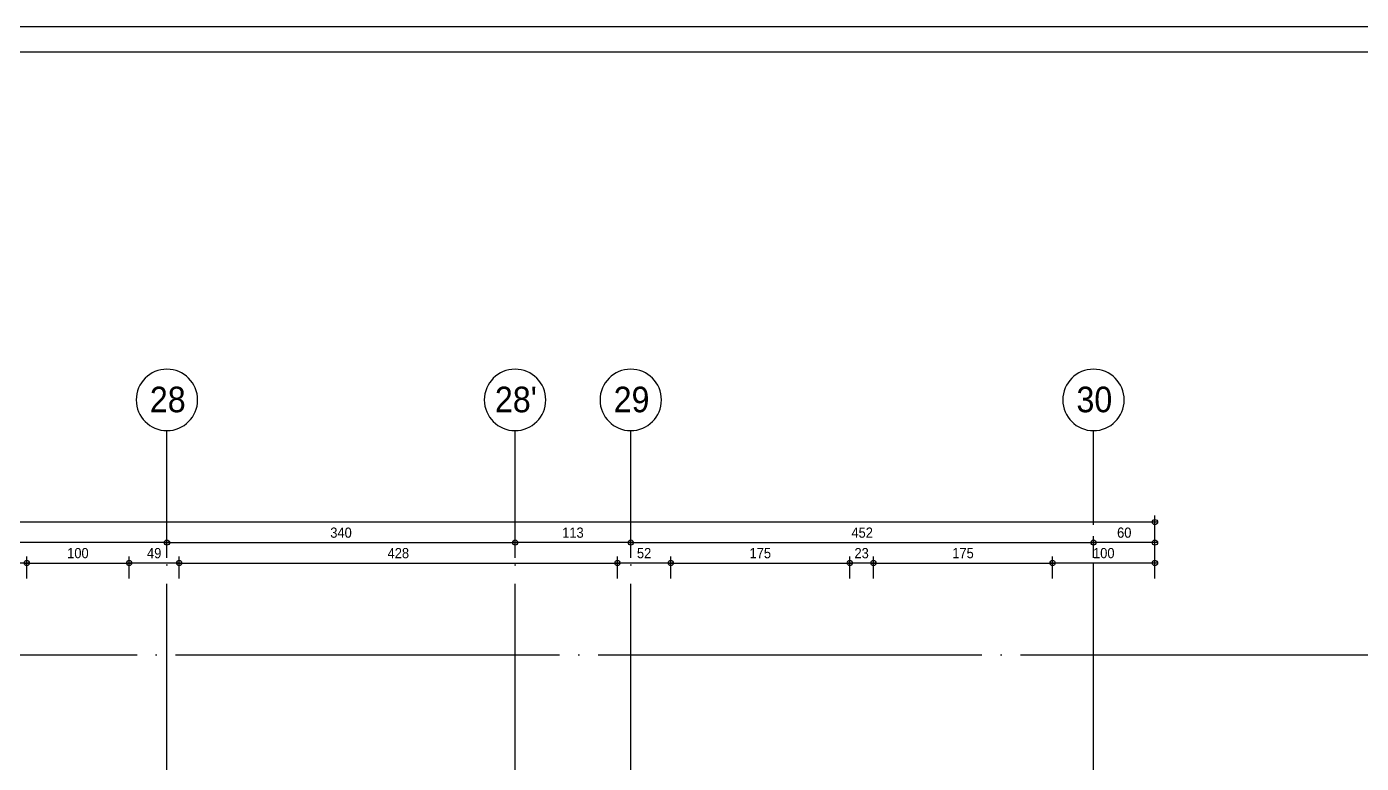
# Model space of a CAD drawing. Extents: x 460786 to 545292, y 30998 to 41694.
# Drawn here: x 492993 to 494297, y 40974 to 41694 of the extents above; entities that cross this region are included whole.
import ezdxf
from ezdxf.enums import TextEntityAlignment as Align

# ---------------------------------------------------------------- set-up
doc = ezdxf.new("R2010")
doc.units = 0
doc.header["$LTSCALE"] = 50
doc.header["$MEASUREMENT"] = 0
doc.header["$PDMODE"] = 35
doc.linetypes.add('DASHDOT', pattern=[5.5, 5, -0.25, 0, -0.25])
doc.layers.get('0').update_dxf_attribs({"linetype": 'CONTINUOUS'})
doc.layers.get('Defpoints').update_dxf_attribs({"linetype": 'CONTINUOUS'})
for name, color, linetype in [('A-Aks Balonu', 2, 'CONTINUOUS'), ('A-Aks Dikey', 12, 'DASHDOT'), ('A-Aks Yatay', 12, 'DASHDOT'), ('A-Lejant', 23, 'CONTINUOUS'), ('A-Olcu DIS Yatay', 8, 'CONTINUOUS')]:
    doc.layers.add(name, color=color, linetype=linetype)
doc.styles.get("Standard").update_dxf_attribs({"font": 'arial.ttf', "width": 0.9})
doc.dimstyles.new('EXIT', dxfattribs={"dimscale": 50, "dimtxt": 0.23, "dimasz": 0.03, "dimexe": 0.125, "dimexo": 0.5, "dimgap": 0.09, "dimtad": 1, "dimzin": 1, "dimdsep": 46, "dimtxsty": 'Standard', "dimblk": 'TICK', "dimcen": 0.2, "dimadec": 0, "dimazin": 0, "dimtfac": 1, "dimtix": 1, "dimtofl": 0, "dimtmove": 2, "dimatfit": 3, "dimldrblk": 'TICK', "dimfxl": 1, "dimtolj": 1, "dimtzin": 1, "dimarcsym": 0})

# ---------------------------------------------------------------- blocks, each defined once
blk = doc.blocks.new('TICK', base_point=(53.7, 38.06))
blk.add_line((55.37, 38.06), (52.04, 38.06))
blk.add_circle((53.7, 38.06), 1.67)
blk = doc.blocks.new('*D491')
at = {"layer": 'A-Olcu DIS Yatay', "color": 0, "lineweight": -2, "transparency": 16777216}
for p, q in [((492677.1, 41174.9), (492677.1, 41196.2)), ((493130.1, 41174.9), (493130.1, 41196.2)), ((493128.6, 41189.9), (492678.6, 41189.9))]:
    blk.add_line(p, q, dxfattribs=at)
at = {"layer": 'Defpoints', "color": 0, "transparency": 16777216}
for p in [(492677.1, 41189.9), (492677.1, 41149.9), (493130.1, 41149.9)]:
    blk.add_point(p, dxfattribs=at)
at = {"layer": 'A-Olcu DIS Yatay', "color": 0, "lineweight": -2, "transparency": 16777216, "xscale": 1.5, "yscale": 1.5, "zscale": 1.5}
for p, rotation in [((492677.1, 41189.9), 180.0000000000138), ((493130.1, 41189.9), 1.382893799473095e-11)]:
    blk.add_blockref('TICK', p, dxfattribs=dict(at, rotation=rotation))
at = {"layer": 'A-Olcu DIS Yatay', "color": 0, "transparency": 16777216, "insert": (492903.6, 41199.5), "char_height": 10, "attachment_point": 5}
blk.add_mtext('\\A1;453', dxfattribs=at)
blk = doc.blocks.new('*D492')
at = {"layer": 'A-Olcu DIS Yatay', "color": 0, "lineweight": -2, "transparency": 16777216}
for p, q in [((493130.1, 41174.9), (493130.1, 41196.2)), ((493470.1, 41174.9), (493470.1, 41196.2)), ((493131.6, 41189.9), (493468.6, 41189.9))]:
    blk.add_line(p, q, dxfattribs=at)
at = {"layer": 'Defpoints', "color": 0, "transparency": 16777216}
for p in [(493470.1, 41189.9), (493130.1, 41149.9), (493470.1, 41149.9)]:
    blk.add_point(p, dxfattribs=at)
at = {"layer": 'A-Olcu DIS Yatay', "color": 0, "lineweight": -2, "transparency": 16777216, "xscale": 1.5, "yscale": 1.5, "zscale": 1.5, "rotation": 180}
blk.add_blockref('TICK', (493130.1, 41189.9), dxfattribs=at)
at = {"layer": 'A-Olcu DIS Yatay', "color": 0, "lineweight": -2, "transparency": 16777216, "xscale": 1.5, "yscale": 1.5, "zscale": 1.5}
blk.add_blockref('TICK', (493470.1, 41189.9), dxfattribs=at)
at = {"layer": 'A-Olcu DIS Yatay', "color": 0, "transparency": 16777216, "insert": (493300.1, 41199.5), "char_height": 10, "attachment_point": 5}
blk.add_mtext('\\A1;340', dxfattribs=at)
blk = doc.blocks.new('*D493')
at = {"layer": 'A-Olcu DIS Yatay', "color": 0, "lineweight": -2, "transparency": 16777216}
for p, q in [((493470.1, 41174.9), (493470.1, 41196.2)), ((493583.1, 41174.9), (493583.1, 41196.2)), ((493581.6, 41189.9), (493471.6, 41189.9))]:
    blk.add_line(p, q, dxfattribs=at)
at = {"layer": 'Defpoints', "color": 0, "transparency": 16777216}
for p in [(493470.1, 41189.9), (493470.1, 41149.9), (493583.1, 41149.9)]:
    blk.add_point(p, dxfattribs=at)
at = {"layer": 'A-Olcu DIS Yatay', "color": 0, "lineweight": -2, "transparency": 16777216, "xscale": 1.5, "yscale": 1.5, "zscale": 1.5}
for p, rotation in [((493470.1, 41189.9), 180.0000000000111), ((493583.1, 41189.9), 1.111111203044857e-11)]:
    blk.add_blockref('TICK', p, dxfattribs=dict(at, rotation=rotation))
at = {"layer": 'A-Olcu DIS Yatay', "color": 0, "transparency": 16777216, "insert": (493526.6, 41199.5), "char_height": 10, "attachment_point": 5}
blk.add_mtext('\\A1;113', dxfattribs=at)
blk = doc.blocks.new('*D494')
at = {"layer": 'A-Olcu DIS Yatay', "color": 0, "lineweight": -2, "transparency": 16777216}
for p, q in [((493583.1, 41174.9), (493583.1, 41196.2)), ((494035.1, 41174.9), (494035.1, 41196.2)), ((493584.6, 41189.9), (494033.6, 41189.9))]:
    blk.add_line(p, q, dxfattribs=at)
at = {"layer": 'Defpoints', "color": 0, "transparency": 16777216}
for p in [(494035.1, 41189.9), (493583.1, 41149.9), (494035.1, 41149.9)]:
    blk.add_point(p, dxfattribs=at)
at = {"layer": 'A-Olcu DIS Yatay', "color": 0, "lineweight": -2, "transparency": 16777216, "xscale": 1.5, "yscale": 1.5, "zscale": 1.5, "rotation": 180}
blk.add_blockref('TICK', (493583.1, 41189.9), dxfattribs=at)
at = {"layer": 'A-Olcu DIS Yatay', "color": 0, "lineweight": -2, "transparency": 16777216, "xscale": 1.5, "yscale": 1.5, "zscale": 1.5}
blk.add_blockref('TICK', (494035.1, 41189.9), dxfattribs=at)
at = {"layer": 'A-Olcu DIS Yatay', "color": 0, "transparency": 16777216, "insert": (493809.1, 41199.5), "char_height": 10, "attachment_point": 5}
blk.add_mtext('\\A1;452', dxfattribs=at)
blk = doc.blocks.new('*D501')
at = {"layer": 'A-Olcu DIS Yatay', "color": 0, "lineweight": -2, "transparency": 16777216}
for p, q in [((493093.1, 41154.9), (493093.1, 41176.2)), ((493140.6, 41169.9), (493094.6, 41169.9)), ((493142.1, 41154.9), (493142.1, 41176.2))]:
    blk.add_line(p, q, dxfattribs=at)
at = {"layer": 'Defpoints', "color": 0, "transparency": 16777216}
for p in [(493093.1, 41169.9), (493093.1, 41129.9), (493142.1, 41129.9)]:
    blk.add_point(p, dxfattribs=at)
at = {"layer": 'A-Olcu DIS Yatay', "color": 0, "lineweight": -2, "transparency": 16777216, "xscale": 1.5, "yscale": 1.5, "zscale": 1.5}
for p, rotation in [((493093.1, 41169.9), 180.0000000001361), ((493142.1, 41169.9), 1.361311063874382e-10)]:
    blk.add_blockref('TICK', p, dxfattribs=dict(at, rotation=rotation))
at = {"layer": 'A-Olcu DIS Yatay', "color": 0, "transparency": 16777216, "insert": (493117.6, 41179.5), "char_height": 10, "attachment_point": 5}
blk.add_mtext('\\A1;49', dxfattribs=at)
blk = doc.blocks.new('*D502')
at = {"layer": 'A-Olcu DIS Yatay', "color": 0, "lineweight": -2, "transparency": 16777216}
for p, q in [((493142.1, 41154.9), (493142.1, 41176.2)), ((493143.6, 41169.9), (493568.6, 41169.9)), ((493570.1, 41154.9), (493570.1, 41176.2))]:
    blk.add_line(p, q, dxfattribs=at)
at = {"layer": 'Defpoints', "color": 0, "transparency": 16777216}
for p in [(493570.1, 41169.9), (493142.1, 41129.9), (493570.1, 41129.9)]:
    blk.add_point(p, dxfattribs=at)
at = {"layer": 'A-Olcu DIS Yatay', "color": 0, "lineweight": -2, "transparency": 16777216, "xscale": 1.5, "yscale": 1.5, "zscale": 1.5, "rotation": 180}
blk.add_blockref('TICK', (493142.1, 41169.9), dxfattribs=at)
at = {"layer": 'A-Olcu DIS Yatay', "color": 0, "lineweight": -2, "transparency": 16777216, "xscale": 1.5, "yscale": 1.5, "zscale": 1.5}
blk.add_blockref('TICK', (493570.1, 41169.9), dxfattribs=at)
at = {"layer": 'A-Olcu DIS Yatay', "color": 0, "transparency": 16777216, "insert": (493356.1, 41179.5), "char_height": 10, "attachment_point": 5}
blk.add_mtext('\\A1;428', dxfattribs=at)
blk = doc.blocks.new('*D503')
at = {"layer": 'A-Olcu DIS Yatay', "color": 0, "lineweight": -2, "transparency": 16777216}
for p, q in [((493570.1, 41154.9), (493570.1, 41176.2)), ((493620.6, 41169.9), (493571.6, 41169.9)), ((493622.1, 41154.9), (493622.1, 41176.2))]:
    blk.add_line(p, q, dxfattribs=at)
at = {"layer": 'Defpoints', "color": 0, "transparency": 16777216}
for p in [(493570.1, 41169.9), (493570.1, 41129.9), (493622.1, 41129.9)]:
    blk.add_point(p, dxfattribs=at)
at = {"layer": 'A-Olcu DIS Yatay', "color": 0, "lineweight": -2, "transparency": 16777216, "xscale": 1.5, "yscale": 1.5, "zscale": 1.5}
for p, rotation in [((493570.1, 41169.9), 180.0000000000321), ((493622.1, 41169.9), 3.205435916697752e-11)]:
    blk.add_blockref('TICK', p, dxfattribs=dict(at, rotation=rotation))
at = {"layer": 'A-Olcu DIS Yatay', "color": 0, "transparency": 16777216, "insert": (493596.1, 41179.5), "char_height": 10, "attachment_point": 5}
blk.add_mtext('\\A1;52', dxfattribs=at)
blk = doc.blocks.new('*D504')
at = {"layer": 'A-Olcu DIS Yatay', "color": 0, "lineweight": -2, "transparency": 16777216}
for p, q in [((487196, 41194.9), (487196, 41216.2)), ((494093.6, 41209.9), (487197.5, 41209.9)), ((494095.1, 41194.9), (494095.1, 41216.2))]:
    blk.add_line(p, q, dxfattribs=at)
at = {"layer": 'Defpoints', "color": 0, "transparency": 16777216}
for p in [(487196, 41209.9), (487196, 41169.9), (494095.1, 41169.9)]:
    blk.add_point(p, dxfattribs=at)
at = {"layer": 'A-Olcu DIS Yatay', "color": 0, "lineweight": -2, "transparency": 16777216, "xscale": 1.5, "yscale": 1.5, "zscale": 1.5}
for p, rotation in [((487196, 41209.9), 179.9999999999996), ((494095.1, 41209.9), 359.9999999999997)]:
    blk.add_blockref('TICK', p, dxfattribs=dict(at, rotation=rotation))
at = {"layer": 'A-Olcu DIS Yatay', "color": 0, "transparency": 16777216, "insert": (490645.6, 41219.5), "char_height": 10, "attachment_point": 5}
blk.add_mtext('\\A1;6899', dxfattribs=at)
blk = doc.blocks.new('*D513')
at = {"layer": 'A-Olcu DIS Yatay', "color": 0, "lineweight": -2, "transparency": 16777216}
for p, q in [((492993.1, 41154.9), (492993.1, 41176.2)), ((492994.6, 41169.9), (493091.6, 41169.9)), ((493093.1, 41154.9), (493093.1, 41176.2))]:
    blk.add_line(p, q, dxfattribs=at)
at = {"layer": 'Defpoints', "color": 0, "transparency": 16777216}
for p in [(493093.1, 41169.9), (492993.1, 41129.9), (493093.1, 41129.9)]:
    blk.add_point(p, dxfattribs=at)
at = {"layer": 'A-Olcu DIS Yatay', "color": 0, "lineweight": -2, "transparency": 16777216, "xscale": 1.5, "yscale": 1.5, "zscale": 1.5, "rotation": 180}
blk.add_blockref('TICK', (492993.1, 41169.9), dxfattribs=at)
at = {"layer": 'A-Olcu DIS Yatay', "color": 0, "lineweight": -2, "transparency": 16777216, "xscale": 1.5, "yscale": 1.5, "zscale": 1.5}
blk.add_blockref('TICK', (493093.1, 41169.9), dxfattribs=at)
at = {"layer": 'A-Olcu DIS Yatay', "color": 0, "transparency": 16777216, "insert": (493043.1, 41179.5), "char_height": 10, "attachment_point": 5}
blk.add_mtext('\\A1;100', dxfattribs=at)
blk = doc.blocks.new('*D514')
at = {"layer": 'A-Olcu DIS Yatay', "color": 0, "lineweight": -2, "transparency": 16777216}
for p, q in [((492953.1, 41154.9), (492953.1, 41176.2)), ((492991.6, 41169.9), (492954.6, 41169.9)), ((492993.1, 41154.9), (492993.1, 41176.2))]:
    blk.add_line(p, q, dxfattribs=at)
at = {"layer": 'Defpoints', "color": 0, "transparency": 16777216}
for p in [(492953.1, 41169.9), (492953.1, 41129.9), (492993.1, 41129.9)]:
    blk.add_point(p, dxfattribs=at)
at = {"layer": 'A-Olcu DIS Yatay', "color": 0, "lineweight": -2, "transparency": 16777216, "xscale": 1.5, "yscale": 1.5, "zscale": 1.5}
for p, rotation in [((492953.1, 41169.9), 180.0000000002188), ((492993.1, 41169.9), 2.187849901247319e-10)]:
    blk.add_blockref('TICK', p, dxfattribs=dict(at, rotation=rotation))
at = {"layer": 'A-Olcu DIS Yatay', "color": 0, "transparency": 16777216, "insert": (492973.1, 41179.5), "char_height": 10, "attachment_point": 5}
blk.add_mtext('\\A1;40', dxfattribs=at)
blk = doc.blocks.new('*D531')
at = {"layer": 'A-Olcu DIS Yatay', "color": 0, "lineweight": -2, "transparency": 16777216}
for p, q in [((493622.1, 41154.9), (493622.1, 41176.2)), ((493623.6, 41169.9), (493795.6, 41169.9)), ((493797.1, 41154.9), (493797.1, 41176.2))]:
    blk.add_line(p, q, dxfattribs=at)
at = {"layer": 'Defpoints', "color": 0, "transparency": 16777216}
for p in [(493797.1, 41169.9), (493622.1, 41129.9), (493797.1, 41129.9)]:
    blk.add_point(p, dxfattribs=at)
at = {"layer": 'A-Olcu DIS Yatay', "color": 0, "lineweight": -2, "transparency": 16777216, "xscale": 1.5, "yscale": 1.5, "zscale": 1.5, "rotation": 180}
blk.add_blockref('TICK', (493622.1, 41169.9), dxfattribs=at)
at = {"layer": 'A-Olcu DIS Yatay', "color": 0, "lineweight": -2, "transparency": 16777216, "xscale": 1.5, "yscale": 1.5, "zscale": 1.5}
blk.add_blockref('TICK', (493797.1, 41169.9), dxfattribs=at)
at = {"layer": 'A-Olcu DIS Yatay', "color": 0, "transparency": 16777216, "insert": (493709.6, 41179.5), "char_height": 10, "attachment_point": 5}
blk.add_mtext('\\A1;175', dxfattribs=at)
blk = doc.blocks.new('*D532')
at = {"layer": 'A-Olcu DIS Yatay', "color": 0, "lineweight": -2, "transparency": 16777216}
for p, q in [((493797.1, 41154.9), (493797.1, 41176.2)), ((493818.6, 41169.9), (493798.6, 41169.9)), ((493820.1, 41154.9), (493820.1, 41176.2))]:
    blk.add_line(p, q, dxfattribs=at)
at = {"layer": 'Defpoints', "color": 0, "transparency": 16777216}
for p in [(493797.1, 41169.9), (493797.1, 41129.9), (493820.1, 41129.9)]:
    blk.add_point(p, dxfattribs=at)
at = {"layer": 'A-Olcu DIS Yatay', "color": 0, "lineweight": -2, "transparency": 16777216, "xscale": 1.5, "yscale": 1.5, "zscale": 1.5}
for p, rotation in [((493797.1, 41169.9), 180.0000000000906), ((493820.1, 41169.9), 9.056755345682177e-11)]:
    blk.add_blockref('TICK', p, dxfattribs=dict(at, rotation=rotation))
at = {"layer": 'A-Olcu DIS Yatay', "color": 0, "transparency": 16777216, "insert": (493808.6, 41179.5), "char_height": 10, "attachment_point": 5}
blk.add_mtext('\\A1;23', dxfattribs=at)
blk = doc.blocks.new('*D533')
at = {"layer": 'A-Olcu DIS Yatay', "color": 0, "lineweight": -2, "transparency": 16777216}
for p, q in [((493820.1, 41154.9), (493820.1, 41176.2)), ((493821.6, 41169.9), (493993.6, 41169.9)), ((493995.1, 41154.9), (493995.1, 41176.2))]:
    blk.add_line(p, q, dxfattribs=at)
at = {"layer": 'Defpoints', "color": 0, "transparency": 16777216}
for p in [(493995.1, 41169.9), (493820.1, 41129.9), (493995.1, 41129.9)]:
    blk.add_point(p, dxfattribs=at)
at = {"layer": 'A-Olcu DIS Yatay', "color": 0, "lineweight": -2, "transparency": 16777216, "xscale": 1.5, "yscale": 1.5, "zscale": 1.5, "rotation": 180}
blk.add_blockref('TICK', (493820.1, 41169.9), dxfattribs=at)
at = {"layer": 'A-Olcu DIS Yatay', "color": 0, "lineweight": -2, "transparency": 16777216, "xscale": 1.5, "yscale": 1.5, "zscale": 1.5}
blk.add_blockref('TICK', (493995.1, 41169.9), dxfattribs=at)
at = {"layer": 'A-Olcu DIS Yatay', "color": 0, "transparency": 16777216, "insert": (493907.6, 41179.5), "char_height": 10, "attachment_point": 5}
blk.add_mtext('\\A1;175', dxfattribs=at)
blk = doc.blocks.new('*D534')
at = {"layer": 'A-Olcu DIS Yatay', "color": 0, "lineweight": -2, "transparency": 16777216}
for p, q in [((493995.1, 41154.9), (493995.1, 41176.2)), ((494093.6, 41169.9), (493996.6, 41169.9)), ((494095.1, 41154.9), (494095.1, 41176.2))]:
    blk.add_line(p, q, dxfattribs=at)
at = {"layer": 'Defpoints', "color": 0, "transparency": 16777216}
for p in [(493995.1, 41169.9), (493995.1, 41129.9), (494095.1, 41129.9)]:
    blk.add_point(p, dxfattribs=at)
at = {"layer": 'A-Olcu DIS Yatay', "color": 0, "lineweight": -2, "transparency": 16777216, "xscale": 1.5, "yscale": 1.5, "zscale": 1.5}
for p, rotation in [((493995.1, 41169.9), 180.0000000000209), ((494095.1, 41169.9), 2.086331107875594e-11)]:
    blk.add_blockref('TICK', p, dxfattribs=dict(at, rotation=rotation))
at = {"layer": 'A-Olcu DIS Yatay', "color": 0, "transparency": 16777216, "insert": (494045.1, 41179.5), "char_height": 10, "attachment_point": 5}
blk.add_mtext('\\A1;100', dxfattribs=at)
blk = doc.blocks.new('*D535')
at = {"layer": 'A-Olcu DIS Yatay', "color": 0, "lineweight": -2, "transparency": 16777216}
for p, q in [((494035.1, 41174.9), (494035.1, 41196.2)), ((494095.1, 41174.9), (494095.1, 41196.2)), ((494093.6, 41189.9), (494036.6, 41189.9))]:
    blk.add_line(p, q, dxfattribs=at)
at = {"layer": 'Defpoints', "color": 0, "transparency": 16777216}
for p in [(494035.1, 41189.9), (494035.1, 41149.9), (494095.1, 41149.9)]:
    blk.add_point(p, dxfattribs=at)
at = {"layer": 'A-Olcu DIS Yatay', "color": 0, "lineweight": -2, "transparency": 16777216, "xscale": 1.5, "yscale": 1.5, "zscale": 1.5}
for p, rotation in [((494035.1, 41189.9), 180.0000000000764), ((494095.1, 41189.9), 7.641887123099877e-11)]:
    blk.add_blockref('TICK', p, dxfattribs=dict(at, rotation=rotation))
at = {"layer": 'A-Olcu DIS Yatay', "color": 0, "transparency": 16777216, "insert": (494065.1, 41199.5), "char_height": 10, "attachment_point": 5}
blk.add_mtext('\\A1;60', dxfattribs=at)
blk = doc.blocks.new('aks')
blk.add_circle((-0.8, 38.6), 60)
at = {"width": 0.9}
blk.add_attdef('AKSNO', text='', height=50, dxfattribs=at).set_placement((-0.8, 38.6), align=Align.MIDDLE_CENTER)

msp = doc.modelspace()

# ---------------------------------------------------------------- linework, layer by layer
at = {"layer": 'A-Aks Dikey', "ltscale": 1.5}
for p, q in [((493130.08, 37886.28), (493130.08, 41299.23)), ((493470.08, 37886.28), (493470.08, 41299.23)), ((493583.08, 37886.28), (493583.08, 41299.23)), ((494035.08, 37906.28), (494035.08, 41299.23))]:
    msp.add_line(p, q, dxfattribs=at)
at = {"layer": 'A-Aks Yatay', "ltscale": 1.5}
msp.add_line((486949.49, 41080.2), (494804.32, 41080.2), dxfattribs=at)
at = {"layer": 'A-Lejant'}
msp.add_lwpolyline([(460786.15, 41693.81), (460786.15, 37193.81), (545291.84, 37193.81), (545291.84, 41693.81), (460786.15, 41693.81)], dxfattribs=at)
msp.add_lwpolyline([(460811.15, 41668.81), (460811.15, 37218.81), (545266.84, 37218.81), (545266.84, 41668.81)], close=True, dxfattribs=at)

# ---------------------------------------------------------------- block references
at = {"layer": 'A-Aks Balonu'}
ref = msp.add_blockref('aks', (493129.66, 41309.91), dxfattribs=dict(at, xscale=-0.5, yscale=0.5, zscale=0.5))
ref.add_attrib('AKSNO', '28', dxfattribs={"layer": '0', "height": 25, "width": 0.9}).set_placement((493130.88, 41329.66), align=Align.MIDDLE_CENTER)
ref = msp.add_blockref('aks', (493469.66, 41309.91), dxfattribs=dict(at, xscale=-0.5, yscale=0.5, zscale=0.5))
ref.add_attrib('AKSNO', "28'", dxfattribs={"layer": '0', "height": 25, "width": 0.9}).set_placement((493470.88, 41329.66), align=Align.MIDDLE_CENTER)
ref = msp.add_blockref('aks', (493582.66, 41309.91), dxfattribs=dict(at, xscale=-0.5, yscale=0.5, zscale=0.5))
ref.add_attrib('AKSNO', '29', dxfattribs={"layer": '0', "height": 25, "width": 0.9}).set_placement((493583.88, 41329.66), align=Align.MIDDLE_CENTER)
ref = msp.add_blockref('aks', (494034.66, 41309.91), dxfattribs=dict(at, xscale=-0.5, yscale=0.5, zscale=0.5))
ref.add_attrib('AKSNO', '30', dxfattribs={"layer": '0', "height": 25, "width": 0.9}).set_placement((494035.88, 41329.66), align=Align.MIDDLE_CENTER)

# ---------------------------------------------------------------- dimensions: what is measured, and where the dimension line sits
at = {"layer": 'A-Olcu DIS Yatay'}
for p1, p2, distance, picture, middle in [((494095.08, 41169.93), (487196.05, 41169.93), -40, '*D504', (490645.56, 41219.54)), ((493130.08, 41149.93), (492677.08, 41149.93), -40, '*D491', (492903.58, 41199.54)), ((493130.08, 41149.93), (493470.08, 41149.93), 40, '*D492', (493300.08, 41199.54)), ((493583.08, 41149.93), (493470.08, 41149.93), -40, '*D493', (493526.58, 41199.54)), ((493583.08, 41149.93), (494035.08, 41149.93), 40, '*D494', (493809.08, 41199.54)), ((494095.08, 41149.93), (494035.08, 41149.93), -40, '*D535', (494065.08, 41199.54)), ((492993.08, 41129.93), (492953.08, 41129.93), -40, '*D514', (492973.08, 41179.54)), ((492993.08, 41129.93), (493093.08, 41129.93), 40, '*D513', (493043.08, 41179.54)), ((493142.08, 41129.93), (493093.08, 41129.93), -40, '*D501', (493117.58, 41179.54)), ((493142.08, 41129.93), (493570.08, 41129.93), 40, '*D502', (493356.08, 41179.54)), ((493622.08, 41129.93), (493570.08, 41129.93), -40, '*D503', (493596.08, 41179.54)), ((493622.08, 41129.93), (493797.08, 41129.93), 40, '*D531', (493709.58, 41179.54)), ((493820.08, 41129.93), (493797.08, 41129.93), -40, '*D532', (493808.58, 41179.54)), ((493820.08, 41129.93), (493995.08, 41129.93), 40, '*D533', (493907.58, 41179.54)), ((494095.08, 41129.93), (493995.08, 41129.93), -40, '*D534', (494045.08, 41179.54))]:
    dim = msp.add_aligned_dim(p1=p1, p2=p2, distance=distance, dimstyle='EXIT', override={"dimtxt": 0.2, "dimdec": 1, "dimzin": 9, "dimtdec": 1}, dxfattribs=at)
    dim.commit()
    dim.dimension.update_dxf_attribs({"geometry": picture, "text_midpoint": middle})

doc.saveas('drawing.dxf')
